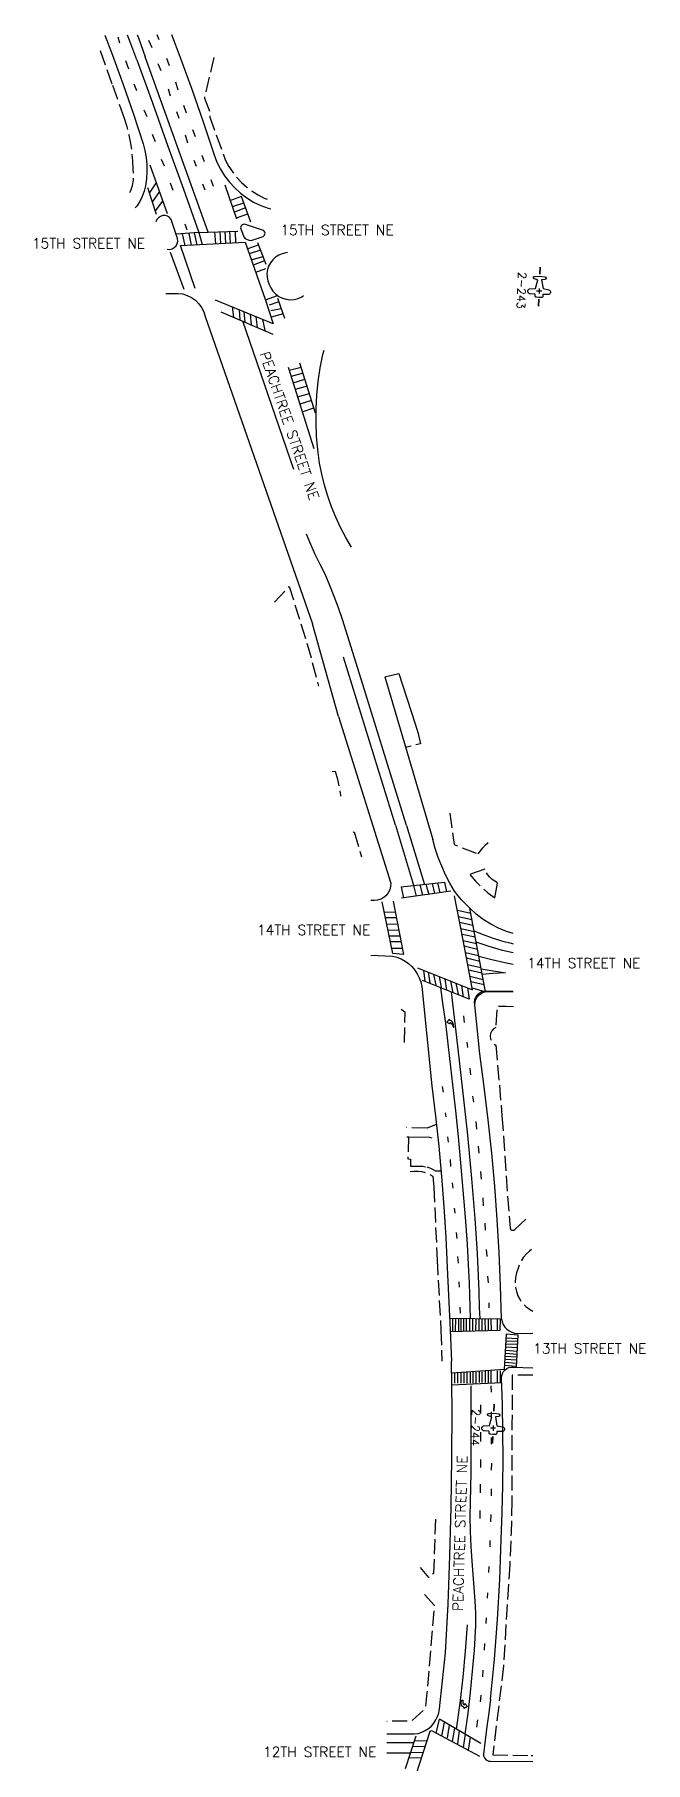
# Model space of a CAD drawing. Extents: x 2230279 to 2231025, y 1375291 to 1378386.
# Drawn here: x 2230401 to 2231007, y 1376672 to 1378386 of the extents above; entities that cross this region are included whole.
import ezdxf
from ezdxf.enums import TextEntityAlignment as Align

# ---------------------------------------------------------------- set-up
doc = ezdxf.new("R2010")
doc.units = 0
doc.header["$LTSCALE"] = 100
doc.header["$MEASUREMENT"] = 0
doc.linetypes.add('D2', pattern=[0.2, 0.15, -0.05])
doc.linetypes.add('D3', pattern=[0.3, 0.25, -0.05])
doc.layers.get('0').update_dxf_attribs({"color": 1, "linetype": 'CONTINUOUS'})
for name, color, linetype in [('100', 2, 'CONTINUOUS'), ('120', 2, 'D2'), ('135', 2, 'D3'), ('154', 3, 'CONTINUOUS'), ('165', 2, 'D3'), ('190', 2, 'CONTINUOUS'), ('210', 4, 'RET'), ('950', 7, 'CONTINUOUS')]:
    doc.layers.add(name, color=color, linetype=linetype)
doc.styles.get("Standard").update_dxf_attribs({"font": 'SIMPLEX.SHX'})
doc.linetypes.add('RET', pattern='A,0.44,-0.03,[2,HJWSHP.SHX,S=0.015,R=0,X=0,Y=0],-0.015', length=0.485)

# ---------------------------------------------------------------- blocks, each defined once
blk = doc.blocks.new('PC')
for points in [[(-0.237, 0), (-0.169, 0)], [(0.081, 0), (0.15, 0)]]:
    blk.add_lwpolyline(points, close=True)
blk.add_lwpolyline([(-0.018, -0.095), (-0.026, -0.037), (-0.112, -0.019), (-0.119, -0.05, -1), (-0.144, -0.05), (-0.15, 0), (-0.144, 0.05, -1), (-0.119, 0.05), (-0.112, 0.019), (-0.026, 0.037), (-0.018, 0.094, -0.867295), (0.031, 0.088), (0.031, 0.038), (0.05, 0.038, -0.414214), (0.062, 0.025), (0.062, 0), (0.062, -0.025, -0.414214), (0.05, -0.037), (0.031, -0.037), (0.031, -0.087, -0.867295)], format="xyb", close=True)
for points in [[(-0.025, 0), (0.025, 0)], [(0, 0.025), (0, -0.025)]]:
    blk.add_lwpolyline(points)
blk.add_attdef('PHOTO', text='', height=0.08).set_placement((0, -0.175), align=Align.MIDDLE)

msp = doc.modelspace()

# ---------------------------------------------------------------- linework, layer by layer
at = {"layer": '100', "flags": 128}
for points, elevation in [([(2230470.3, 1378385.2), (2230478, 1378365.4), (2230488.7, 1378336.3), (2230498.8, 1378307.1), (2230508.5, 1378277.7)], 1063.3), ([(2230536.5, 1378385.9), (2230544.7, 1378364.3), (2230556.6, 1378331.9), (2230567.9, 1378299.4), (2230578.7, 1378266.6)], 1063.8), ([(2230508.5, 1378277.7), (2230510.1, 1378270.9), (2230511.3, 1378264), (2230512, 1378257), (2230512.1, 1378250), (2230511.7, 1378243), (2230510.8, 1378236)], 1065.3), ([(2230578.7, 1378266.6), (2230581.5, 1378259.3), (2230585.1, 1378252.4), (2230589.2, 1378245.7), (2230594, 1378239.5), (2230599.3, 1378233.8), (2230605.1, 1378228.6), (2230611.4, 1378223.9), (2230618, 1378219.8), (2230625.1, 1378216.4), (2230632.4, 1378213.7)], 1064.5), ([(2230510.8, 1378236), (2230509.5, 1378230.6), (2230507.5, 1378225.4), (2230505, 1378220.5), (2230502, 1378215.8), (2230500.5, 1378214.1)], 1066.1), ([(2230536.1, 1378202.5), (2230534.5, 1378204.4), (2230532.5, 1378205.7), (2230530.2, 1378206.4), (2230527.8, 1378206.4), (2230525.5, 1378205.6), (2230523.5, 1378204.3), (2230522, 1378202.4), (2230521.1, 1378200.1)], 1066.3), ([(2230542.5, 1378183.7), (2230536.1, 1378202.5)], 1066.2), ([(2230609.9, 1378197.6), (2230608.7, 1378197.9), (2230607.6, 1378197.7), (2230606.5, 1378197.2), (2230605.7, 1378196.4), (2230605.2, 1378195.4), (2230605, 1378194.3)], 1065.8), ([(2230632.4, 1378213.7), (2230635.2, 1378213)], 1063), ([(2230532.1, 1378173.1), (2230534.6, 1378172.9), (2230537.1, 1378173.5), (2230539.3, 1378174.7), (2230541, 1378176.5), (2230542.2, 1378178.7), (2230542.7, 1378181.2), (2230542.5, 1378183.7)], 1066.8), ([(2230605, 1378194.3), (2230608.2, 1378185.2)], 1066), ([(2230608.2, 1378185.2), (2230609.7, 1378183.7), (2230611.5, 1378182.6), (2230613.5, 1378181.9), (2230615.6, 1378181.7)], 1066.1), ([(2230626.9, 1378192), (2230609.9, 1378197.6)], 1065.5), ([(2230615.6, 1378181.7), (2230627.3, 1378185.7)], 1065.8), ([(2230627.3, 1378185.7), (2230628.2, 1378186.3), (2230628.8, 1378187.1), (2230629.2, 1378188), (2230629.3, 1378189), (2230629.1, 1378190), (2230628.5, 1378190.9), (2230627.8, 1378191.6), (2230626.9, 1378192)], 1065.3), ([(2230646.4, 1378168.5), (2230642.9, 1378167.1), (2230639.8, 1378165.1), (2230637, 1378162.6), (2230634.7, 1378159.7), (2230632.9, 1378156.4), (2230631.7, 1378152.8), (2230631.2, 1378149.1), (2230631.3, 1378145.4), (2230632, 1378141.7), (2230633.3, 1378138.2)], 1066.4), ([(2230651.5, 1378169.8), (2230650.1, 1378169.6), (2230646.4, 1378168.5)], 1066.1), ([(2230530.8, 1378129.2), (2230543, 1378129.3)], 1072.8), ([(2230543, 1378129.3), (2230547.7, 1378128.7), (2230552.2, 1378127.3), (2230556.5, 1378125.2), (2230560.3, 1378122.4), (2230563.6, 1378119), (2230566.4, 1378115.1), (2230568.5, 1378110.8), (2230569.8, 1378106.2)], 1067.9), ([(2230633.3, 1378138.2), (2230634.9, 1378134.6), (2230637.1, 1378131.4), (2230639.9, 1378128.5), (2230643.1, 1378126.2), (2230646.6, 1378124.5), (2230650.4, 1378123.4), (2230654.3, 1378123), (2230658.3, 1378123.3), (2230662.1, 1378124.3), (2230665.7, 1378125.9), (2230667.6, 1378127.2)], 1066.5), ([(2230569.8, 1378106.2), (2230676.3, 1377801.6)], 1069.6), ([(2230683.4, 1377960.8), (2230681.6, 1377974.2), (2230680.5, 1377987.7), (2230680, 1378001.3), (2230680, 1378014.9), (2230680.8, 1378028.4), (2230682.1, 1378041.9), (2230684.1, 1378055.3), (2230686.7, 1378068.6)], 1069.3), ([(2230686.7, 1378068.6), (2230688, 1378073)], 1067.8), ([(2230715.2, 1377877.4), (2230709.5, 1377887.1), (2230704.3, 1377897), (2230699.6, 1377907.2), (2230695.4, 1377917.6), (2230691.6, 1377928.2), (2230688.4, 1377938.9), (2230685.6, 1377949.8), (2230683.4, 1377960.8)], 1071), ([(2230702.1, 1377709.7), (2230676.3, 1377801.6)], 1071.4), ([(2230748.2, 1377749), (2230795.7, 1377587.6)], 1071.4), ([(2230702.1, 1377709.7), (2230754, 1377544.3)], 1070.2), ([(2230817.3, 1377536.3), (2230812.7, 1377544.4), (2230808.4, 1377552.7), (2230804.6, 1377561.1), (2230801.2, 1377569.8), (2230798.2, 1377578.7), (2230795.7, 1377587.6)], 1069.7), ([(2230754, 1377544.3), (2230753.9, 1377541), (2230753.1, 1377537.8), (2230751.6, 1377534.8), (2230749.6, 1377532.1), (2230747.1, 1377530), (2230744.2, 1377528.3), (2230741, 1377527.3), (2230737.7, 1377527)], 1069), ([(2230832.5, 1377519.4), (2230828.5, 1377523.5), (2230824.6, 1377527.6), (2230820.9, 1377531.9), (2230817.3, 1377536.3)], 1068.4), ([(2230737.7, 1377527), (2230734.3, 1377527.1)], 1059.4), ([(2230875.4, 1377494.5), (2230868.9, 1377496.5), (2230860.9, 1377499.8), (2230853.2, 1377503.7), (2230845.8, 1377508.3), (2230838.9, 1377513.6), (2230832.5, 1377519.4)], 1065.8), ([(2230734.3, 1377472.9), (2230755.9, 1377472)], 1067.5), ([(2230755.9, 1377472), (2230760.2, 1377470.9), (2230764.3, 1377469.3), (2230768.2, 1377467.1), (2230771.8, 1377464.6), (2230775.1, 1377461.6), (2230777.9, 1377458.2), (2230780.4, 1377454.5), (2230782.3, 1377450.5), (2230783.8, 1377446.4), (2230784.8, 1377442)], 1067.9), ([(2230784.8, 1377442), (2230794.8, 1377343.4)], 1067.7), ([(2230837.4, 1377423.8), (2230837.1, 1377426.3), (2230837.4, 1377428.9), (2230838.3, 1377431.3), (2230839.7, 1377433.5), (2230841.6, 1377435.3), (2230843.9, 1377436.5), (2230846.4, 1377437.2), (2230849, 1377437.4)], 1067), ([(2230837.4, 1377423.8), (2230837.7, 1377426.4), (2230838.4, 1377429), (2230839.7, 1377431.3), (2230841.5, 1377433.4), (2230843.6, 1377435), (2230846, 1377436.2), (2230848.6, 1377436.8), (2230851.3, 1377436.9)], 1066.8), ([(2230849, 1377437.4), (2230875.4, 1377437.3)], 1065.8), ([(2230851.3, 1377436.9), (2230875.4, 1377437)], 1065.2), ([(2230842.3, 1377374.9), (2230837.4, 1377423.8)], 1067.3), ([(2230863.8, 1377112.1), (2230862.9, 1377145), (2230861.5, 1377178), (2230859.6, 1377210.9), (2230857.2, 1377243.8), (2230854.2, 1377276.7), (2230850.8, 1377309.5), (2230846.8, 1377342.2), (2230842.3, 1377374.9)], 1067.3), ([(2230794.8, 1377343.4), (2230798.5, 1377313.4), (2230801.7, 1377283.4), (2230804.5, 1377253.4), (2230806.8, 1377223.3), (2230808.7, 1377193.2), (2230810.1, 1377163.1)], 1066.9), ([(2230810.1, 1377163.1), (2230813, 1377101.3), (2230814.4, 1377070.4)], 1068), ([(2230863.8, 1377112.1), (2230864.5, 1377109.2), (2230865.7, 1377106.6), (2230867.3, 1377104.1), (2230869.3, 1377102), (2230871.6, 1377100.2), (2230874.2, 1377098.9), (2230876.9, 1377098), (2230879.8, 1377097.6)], 1067.3), ([(2230879.8, 1377097.6), (2230895.1, 1377097.9)], 1062.9), ([(2230808.4, 1376780.9), (2230810.9, 1376829.1), (2230812.7, 1376877.3), (2230814, 1376925.6), (2230814.7, 1376973.9), (2230814.9, 1377022.1), (2230814.4, 1377070.4)], 1070.8), ([(2230863.7, 1376893.4), (2230864.7, 1376920.1), (2230865.3, 1376946.8), (2230865.5, 1376973.5), (2230865.4, 1377000.3), (2230864.9, 1377027), (2230864, 1377053.7)], 1070.8), ([(2230864, 1377053.7), (2230864.2, 1377055.9), (2230864.8, 1377058.1), (2230865.9, 1377060), (2230867.4, 1377061.6), (2230869.1, 1377063), (2230871.2, 1377063.9), (2230873.3, 1377064.4), (2230875.5, 1377064.4)], 1068.6), ([(2230875.5, 1377064.4), (2230895.1, 1377063.8)], 1063.3), ([(2230853.1, 1376735.2), (2230856.9, 1376774.7), (2230859.9, 1376814.2), (2230862.2, 1376853.8), (2230863.7, 1376893.4)], 1072.2), ([(2230802.3, 1376725.3), (2230808.4, 1376780.9)], 1072.3), ([(2230777.4, 1376700.5), (2230781.2, 1376701.1), (2230784.8, 1376702.2), (2230788.2, 1376703.9), (2230791.4, 1376705.9), (2230794.3, 1376708.4), (2230796.8, 1376711.3), (2230798.9, 1376714.5), (2230800.5, 1376717.9), (2230801.6, 1376721.5), (2230802.3, 1376725.3)], 1071.5), ([(2230853.1, 1376735.2), (2230851.3, 1376721.6), (2230849.4, 1376707.9), (2230847.6, 1376694.3), (2230845.9, 1376680.6)], 1072), ([(2230750.2, 1376700.5), (2230777.4, 1376700.5)], 1066.7), ([(2230845.9, 1376680.6), (2230846.1, 1376678.8), (2230846.9, 1376677), (2230848, 1376675.5), (2230849.5, 1376674.4), (2230851.3, 1376673.6), (2230853.1, 1376673.4)], 1071.7), ([(2230853.1, 1376673.4), (2230895.1, 1376673.2)], 1067.2)]:
    msp.add_lwpolyline(points, dxfattribs=dict(at, elevation=elevation))
at = {"layer": '120', "flags": 128}
for points, elevation in [([(2230477.8, 1378336.7), (2230465.4, 1378371.7)], 1063.5), ([(2230578.5, 1378363.1), (2230569.1, 1378323), (2230574.6, 1378308.9), (2230574.5, 1378303.9), (2230590.2, 1378261.2)], 1064.6), ([(2230489.9, 1378302.6), (2230477.8, 1378336.7)], 1064.2), ([(2230498.6, 1378252.3), (2230498.2, 1378260.8), (2230497.4, 1378269.3), (2230496.2, 1378277.8), (2230494.5, 1378286.2), (2230492.4, 1378294.5), (2230489.9, 1378302.6)], 1065.3), ([(2230495.1, 1378229.2), (2230496.1, 1378231.2), (2230497.7, 1378236.3), (2230498.7, 1378241.6), (2230499, 1378246.9), (2230498.6, 1378252.3)], 1067), ([(2230590.2, 1378261.2), (2230593.5, 1378255.2), (2230597.2, 1378249.5), (2230601.4, 1378244.1), (2230606.1, 1378239.2), (2230611.2, 1378234.6), (2230616.6, 1378230.5), (2230622.4, 1378226.9), (2230628.4, 1378223.8)], 1064.7), ([(2230628.4, 1378223.8), (2230631.5, 1378222.7)], 1063.3), ([(2230638.7, 1377823.1), (2230653.4, 1377838.4), (2230673.2, 1377774.7), (2230682.3, 1377739.6)], 1072.6), ([(2230695.8, 1377655.1), (2230699, 1377655.3)], 1073.9), ([(2230699, 1377655.3), (2230701.1, 1377647.5), (2230702.9, 1377639.5), (2230704.2, 1377631.5), (2230704.3, 1377630.5)], 1073.3), ([(2230812.6, 1377613.9), (2230817.1, 1377582.6), (2230832.7, 1377576.3), (2230840.8, 1377573.3)], 1070.1), ([(2230716.6, 1377594.9), (2230717.6, 1377595.1)], 1070.7), ([(2230717.6, 1377595.1), (2230724.9, 1377570.6)], 1070.7), ([(2230840.8, 1377573.3), (2230843.1, 1377576.4), (2230845.5, 1377579.4), (2230848.2, 1377582.3), (2230851, 1377584.9)], 1069.1), ([(2230847.3, 1377558.2), (2230832.6, 1377553)], 1068.7), ([(2230832.6, 1377553), (2230838.1, 1377546.4), (2230844.1, 1377540.3), (2230850.5, 1377534.7), (2230857.4, 1377529.7)], 1068.5), ([(2230860.1, 1377544.6), (2230857.3, 1377546.2), (2230854.8, 1377548), (2230852.4, 1377550.2), (2230850.4, 1377552.6), (2230848.7, 1377555.3), (2230847.3, 1377558.2)], 1068.1), ([(2230857.4, 1377529.7), (2230860.1, 1377544.6)], 1067.9), ([(2230764.3, 1377419.4), (2230767.9, 1377416.7), (2230767.3, 1377383.2), (2230766, 1377381.8)], 1068.3), ([(2230875.9, 1377421.8), (2230868.4, 1377421.9), (2230859.5, 1377422.2), (2230858.3, 1377401.3)], 1066.6), ([(2230858.3, 1377401.3), (2230856, 1377399.8), (2230854.3, 1377397.8), (2230853.1, 1377395.3), (2230852.7, 1377392.6), (2230853.1, 1377389.9), (2230854.2, 1377387.4), (2230856, 1377385.3), (2230858.3, 1377383.8)], 1067.9), ([(2230858.3, 1377383.8), (2230864.4, 1377313.8)], 1068.2), ([(2230864.4, 1377313.8), (2230871.4, 1377214.1)], 1067.8), ([(2230771.7, 1377292.8), (2230771, 1377270.8), (2230773.7, 1377270.6), (2230773.7, 1377263.6)], 1067.6), ([(2230773.4, 1377258.2), (2230777.3, 1377258.8), (2230781.2, 1377258.8), (2230785, 1377258.3), (2230788.8, 1377257.2), (2230792.4, 1377255.7), (2230795.7, 1377253.7)], 1067.5), ([(2230773.7, 1377263.6), (2230777.7, 1377263.8), (2230781.7, 1377263.8), (2230785.7, 1377263.5), (2230789.7, 1377263)], 1067.5), ([(2230789.7, 1377263), (2230791.9, 1377262.3), (2230794.1, 1377261.4), (2230796.2, 1377260.4), (2230798.3, 1377259.1)], 1067.3), ([(2230798.3, 1377259.1), (2230803.9, 1377259.1)], 1066.9), ([(2230795.7, 1377253.7), (2230796.7, 1377242.8)], 1067.4), ([(2230796.7, 1377242.8), (2230800.1, 1377170.4)], 1067.6), ([(2230871.4, 1377214.1), (2230872.4, 1377202.5)], 1067.6), ([(2230877, 1377200.7), (2230891.2, 1377214.1)], 1068.4), ([(2230872.4, 1377202.5), (2230872.7, 1377201.6), (2230873.3, 1377200.8), (2230874.2, 1377200.3), (2230875.1, 1377200.1), (2230876.1, 1377200.2), (2230877, 1377200.7)], 1068), ([(2230800.1, 1377170.4), (2230803.8, 1377101.1)], 1068.2), ([(2230893.6, 1377181), (2230891.6, 1377179.5), (2230888.6, 1377176.7), (2230885.9, 1377173.5), (2230883.6, 1377170.1), (2230881.7, 1377166.4), (2230880.3, 1377162.5)], 1068.7), ([(2230880.3, 1377162.5), (2230878.8, 1377158), (2230877.9, 1377153.3), (2230877.6, 1377148.5), (2230877.8, 1377143.7)], 1068.4), ([(2230877.8, 1377143.7), (2230878.7, 1377139.4), (2230880.2, 1377135.1), (2230882.3, 1377131.2), (2230884.9, 1377127.6), (2230888.1, 1377124.4), (2230891.6, 1377121.7)], 1067.9), ([(2230891.6, 1377121.7), (2230895.1, 1377119.8), (2230895.1, 1377119.8)], 1066.9), ([(2230803.8, 1377101.1), (2230804.7, 1377070.3)], 1068.7), ([(2230895.1, 1377056.4), (2230874.5, 1377056.3), (2230874.3, 1377007.8), (2230874.1, 1376932)], 1068.5), ([(2230874.1, 1376932), (2230873.8, 1376916.2), (2230873.4, 1376900.4), (2230872.9, 1376884.7), (2230872.1, 1376868.9)], 1073.1), ([(2230798.4, 1376913.7), (2230796.6, 1376860.1), (2230791.9, 1376855.6), (2230783.6, 1376865.7)], 1073.7), ([(2230872.1, 1376868.9), (2230870.5, 1376843.8), (2230868.9, 1376818.6), (2230867.4, 1376793.4), (2230866, 1376768.2)], 1073.4), ([(2230787.5, 1376839), (2230797.1, 1376828.3), (2230794.8, 1376799.9), (2230792.1, 1376765.8), (2230789.9, 1376741.2), (2230788.1, 1376725.7), (2230774.7, 1376713.3), (2230750.2, 1376713)], 1069.7), ([(2230866, 1376768.2), (2230855.2, 1376679.7)], 1072.4), ([(2230855.2, 1376679.7), (2230893.3, 1376679.3)], 1070.8), ([(2230893.3, 1376679.3), (2230895.1, 1376679.3)], 1068)]:
    msp.add_lwpolyline(points, dxfattribs=dict(at, elevation=elevation))
at = {"layer": '135', "elevation": 1072.1, "flags": 128}
msp.add_lwpolyline([(2230778.4, 1377702.3), (2230781.1, 1377692.8), (2230783.5, 1377682.6), (2230768.8, 1377679)], dxfattribs=at)
at = {"layer": '154', "flags": 128}
for points, elevation in [([(2230485.3, 1378377.4), (2230483.6, 1378383.2)], 1062.6), ([(2230502.1, 1378361), (2230495.1, 1378379.5), (2230492.7, 1378385.4)], 1061.5), ([(2230502.4, 1378385.6), (2230503.6, 1378382.7), (2230510.5, 1378363.9)], 1061.5), ([(2230517.4, 1378372.8), (2230514.1, 1378380.2)], 1062.5), ([(2230524.3, 1378380.8), (2230522.3, 1378385.8)], 1061.8), ([(2230494.3, 1378351.6), (2230491.2, 1378359.8)], 1063.2), ([(2230502.1, 1378361), (2230517.6, 1378318.2), (2230533, 1378275.3), (2230548.3, 1378232.5), (2230563.5, 1378189.6)], 1064.7), ([(2230573, 1378190.1), (2230510.5, 1378363.9)], 1064.9), ([(2230526.4, 1378350.1), (2230523.4, 1378357)], 1063.6), ([(2230534.6, 1378354.9), (2230532, 1378362.1)], 1063.3), ([(2230502.2, 1378330.2), (2230499.5, 1378336.9)], 1063.9), ([(2230543, 1378330.8), (2230540.7, 1378338.7)], 1063.9), ([(2230533.3, 1378332), (2230535.1, 1378325.2)], 1064.4), ([(2230512.3, 1378304.2), (2230509.3, 1378310.9)], 1064.3), ([(2230541.4, 1378309.7), (2230543.7, 1378302.9)], 1064.8), ([(2230551.4, 1378307.9), (2230548.7, 1378315.7)], 1064.6), ([(2230520.5, 1378279.5), (2230517.5, 1378286.7)], 1064.8), ([(2230549.9, 1378286.6), (2230552.4, 1378278.4)], 1065.4), ([(2230560.2, 1378284.5), (2230557.8, 1378291.3)], 1064.7), ([(2230514.9, 1378256.9), (2230532.2, 1378208.6)], 1065.6), ([(2230529.5, 1378255.4), (2230526.7, 1378261.9)], 1065.5), ([(2230558.8, 1378261.4), (2230560.9, 1378255.5)], 1065.6), ([(2230569.3, 1378259.7), (2230566.9, 1378266.1)], 1065.1), ([(2230521.7, 1378207.6), (2230513.1, 1378233.8)], 1066.3), ([(2230514.8, 1378228.5), (2230521.4, 1378238.7)], 1065.8), ([(2230538, 1378231.4), (2230535.4, 1378238.6)], 1065.9), ([(2230567.4, 1378237.9), (2230569.6, 1378232)], 1065.7), ([(2230578.3, 1378235.2), (2230575.8, 1378241.9)], 1065.4), ([(2230601.4, 1378202.9), (2230589.7, 1378236.5)], 1065.3), ([(2230524.5, 1378230.2), (2230517.5, 1378220.5)], 1065.9), ([(2230520.5, 1378211.1), (2230527.9, 1378220.6)], 1066), ([(2230605.9, 1378225.2), (2230594.9, 1378221.4)], 1065), ([(2230597, 1378215.5), (2230608.2, 1378218.9)], 1065.1), ([(2230615.1, 1378199.9), (2230605.9, 1378225.2)], 1065), ([(2230610, 1378214), (2230598.9, 1378209.9)], 1065.2), ([(2230600.9, 1378204.2), (2230612.2, 1378208)], 1065.3), ([(2230563.5, 1378189.6), (2230541.1, 1378187.9)], 1066.3), ([(2230550.1, 1378176.9), (2230547.3, 1378188.4)], 1066.2), ([(2230552.1, 1378191.8), (2230550.1, 1378197.8)], 1066.3), ([(2230553.6, 1378188.8), (2230556.1, 1378177.2)], 1066.2), ([(2230562, 1378177.5), (2230559.4, 1378189.3)], 1066.2), ([(2230563.5, 1378189.6), (2230573, 1378190.1)], 1066.4), ([(2230563.5, 1378189.6), (2230567, 1378177.8)], 1066.2), ([(2230573, 1378190.1), (2230602.3, 1378191.1)], 1066.3), ([(2230579.3, 1378190.3), (2230580.3, 1378178.4)], 1066.3), ([(2230585.3, 1378178.7), (2230584.7, 1378190.5)], 1066.2), ([(2230589.3, 1378190.6), (2230590.1, 1378178.9)], 1066.2), ([(2230594.9, 1378179.1), (2230594.5, 1378190.8)], 1066.2), ([(2230599.6, 1378191), (2230600.1, 1378179.4)], 1066.1), ([(2230535.1, 1378170), (2230548.7, 1378133.3)], 1067.2), ([(2230560.1, 1378134), (2230545.3, 1378176.7), (2230609.5, 1378179.9), (2230625.6, 1378134.8), (2230629.6, 1378123.6), (2230637.4, 1378099.2), (2230580.1, 1378122.6)], 1066.6), ([(2230611.7, 1378173.5), (2230622.9, 1378177.4)], 1066.1), ([(2230624.9, 1378172.2), (2230613.6, 1378168.4)], 1066.1), ([(2230615.7, 1378162.4), (2230627.3, 1378165.9)], 1066.2), ([(2230630.4, 1378157.8), (2230622.2, 1378179.4)], 1066), ([(2230628.9, 1378161.5), (2230617.5, 1378157.4)], 1066.3), ([(2230620.1, 1378150.3), (2230630, 1378154)], 1066.3), ([(2230598.2, 1378105.6), (2230596.9, 1378115.8)], 1067.2), ([(2230603.5, 1378113.1), (2230604.2, 1378103)], 1067.2), ([(2230629.8, 1378123), (2230641.6, 1378127.3)], 1066.7), ([(2230643.1, 1378120.8), (2230633.3, 1378117.7)], 1067.1), ([(2230635.1, 1378112.2), (2230645.4, 1378114.3)], 1067.1), ([(2230648.9, 1378104.2), (2230642, 1378124.1)], 1066.9), ([(2230585.6, 1378111), (2230636.9, 1378088.9)], 1067.3), ([(2230606.8, 1378101.9), (2230657.5, 1377954.8)], 1068.3), ([(2230609.7, 1378100.6), (2230608.5, 1378111)], 1067.2), ([(2230614.4, 1378108.6), (2230615.7, 1378098.1)], 1067.2), ([(2230621.9, 1378095.4), (2230620.6, 1378106.1)], 1067.2), ([(2230626.9, 1378103.5), (2230629.1, 1378092.3)], 1067.1), ([(2230647.2, 1378109), (2230635.4, 1378105.5)], 1067), ([(2230652.2, 1378056), (2230677.6, 1377975.5)], 1068.3), ([(2230653.2, 1378053), (2230665, 1378056.2)], 1067.8), ([(2230667, 1378050.1), (2230655.1, 1378046.8)], 1067.9), ([(2230657.1, 1378040.6), (2230668.9, 1378044.1)], 1068), ([(2230679.5, 1378010.3), (2230663.9, 1378060)], 1068.1), ([(2230671, 1378037.1), (2230659.2, 1378033.9)], 1068.1), ([(2230661.4, 1378026.7), (2230673.4, 1378029.8)], 1068.2), ([(2230675.5, 1378022.9), (2230663.8, 1378019.3)], 1068.3), ([(2230666.1, 1378011.8), (2230677.8, 1378015.7)], 1068.4), ([(2230689, 1377850.8), (2230683.9, 1377860.4), (2230679.1, 1377870.2), (2230674.6, 1377880.2), (2230670.5, 1377890.4)], 1072.1), ([(2230706, 1377805.9), (2230702.1, 1377817.3), (2230698, 1377828.5), (2230693.6, 1377839.7), (2230689, 1377850.8)], 1072.2), ([(2230726.4, 1377741.4), (2230706, 1377805.9)], 1072.4), ([(2230758.8, 1377601.7), (2230707.1, 1377768.3)], 1071.3), ([(2230769.6, 1377601.5), (2230726.4, 1377741.4)], 1071.4), ([(2230758.8, 1377601.7), (2230776.7, 1377542.5)], 1070.2), ([(2230769.6, 1377601.5), (2230787.6, 1377543.1)], 1069.7), ([(2230764.5, 1377540.6), (2230807.2, 1377545.3)], 1069), ([(2230764.5, 1377540.6), (2230766.8, 1377529.6)], 1069), ([(2230813.5, 1377536.3), (2230764.7, 1377529.3)], 1068.8), ([(2230776.7, 1377541.9), (2230779.3, 1377531.4)], 1068.9), ([(2230780.7, 1377460.3), (2230835.1, 1377438.4), (2230825.9, 1377487.7), (2230817.4, 1377531.7)], 1067.6), ([(2230782.8, 1377542.6), (2230785.6, 1377532.3)], 1068.9), ([(2230789, 1377543.3), (2230791.7, 1377533.2)], 1068.9), ([(2230795, 1377543.9), (2230797.5, 1377534)], 1068.8), ([(2230802.9, 1377534.8), (2230800.8, 1377544.6)], 1068.8), ([(2230807.2, 1377545.3), (2230809.4, 1377535.7)], 1068.7), ([(2230756.5, 1377526.4), (2230766.7, 1377473.6), (2230756, 1377474.6), (2230745.6, 1377525.9)], 1068.5), ([(2230747.6, 1377516), (2230758.6, 1377515.6)], 1068.6), ([(2230833.4, 1377514.1), (2230820.2, 1377517.1)], 1067.9), ([(2230847.9, 1377436.6), (2230832.5, 1377519.4)], 1067.1), ([(2230759.7, 1377509.8), (2230748.8, 1377509.9)], 1068.5), ([(2230750.1, 1377503.9), (2230760.9, 1377503.6)], 1068.5), ([(2230762.1, 1377497.5), (2230751.3, 1377497.6)], 1068.4), ([(2230821.3, 1377511.1), (2230834.5, 1377508.3)], 1067.8), ([(2230835.6, 1377502.3), (2230822.4, 1377505.4)], 1067.7), ([(2230823.6, 1377499.5), (2230836.7, 1377496.5)], 1067.7), ([(2230836.6, 1377497.2), (2230845.6, 1377493.4), (2230854.7, 1377490.1), (2230864, 1377487.2), (2230873.4, 1377484.7), (2230875.4, 1377484.2)], 1065.8), ([(2230752.5, 1377492), (2230763.1, 1377492)], 1068.4), ([(2230764.2, 1377486.3), (2230753.7, 1377486.1)], 1068.3), ([(2230754.9, 1377479.9), (2230765.5, 1377479.8)], 1068.3), ([(2230837.8, 1377490.9), (2230824.8, 1377493.4)], 1067.6), ([(2230826, 1377487.3), (2230839, 1377484.4)], 1067.5), ([(2230840, 1377478.6), (2230827, 1377481.7)], 1067.4), ([(2230875.4, 1377475.1), (2230864.9, 1377477.7), (2230851.7, 1377481.6), (2230838.7, 1377485.9)], 1065.6), ([(2230828.1, 1377475.6), (2230841.2, 1377472.6)], 1067.3), ([(2230842.3, 1377466.6), (2230829.2, 1377469.8)], 1067.2), ([(2230830.3, 1377463.8), (2230843.4, 1377460.8)], 1067.1), ([(2230841.3, 1377471.8), (2230854.3, 1377468.5), (2230867.3, 1377465.5), (2230875.4, 1377463.9)], 1065.4), ([(2230831.7, 1377429.4), (2230785.5, 1377447.7)], 1067.7), ([(2230786.4, 1377458), (2230787.7, 1377447.2)], 1068.3), ([(2230791.3, 1377456), (2230792.8, 1377445.5)], 1068.2), ([(2230796.6, 1377453.9), (2230798.8, 1377443)], 1068.2), ([(2230802.2, 1377451.6), (2230804, 1377441)], 1068.1), ([(2230807.7, 1377449.4), (2230809.3, 1377438.2)], 1068.1), ([(2230813.3, 1377447.1), (2230815.5, 1377435.4)], 1067.9), ([(2230818.6, 1377445), (2230820.8, 1377434.4)], 1067.7), ([(2230844.4, 1377455.1), (2230831.4, 1377458.2)], 1067), ([(2230832.5, 1377452), (2230845.6, 1377448.9)], 1066.9), ([(2230846.6, 1377443.5), (2230833.6, 1377446.5)], 1066.8), ([(2230843.7, 1377459.3), (2230867.9, 1377455.5), (2230855.4, 1377454.8), (2230844.7, 1377453.8)], 1066.1), ([(2230803.4, 1377440.6), (2230805.8, 1377423.1), (2230808.2, 1377405.6), (2230810.3, 1377388), (2230812.4, 1377370.4)], 1068.2), ([(2230813.9, 1377436.4), (2230820.4, 1377382.6), (2230825.5, 1377336.2), (2230830.2, 1377294.5), (2230834.2, 1377251.3), (2230837.5, 1377211.7), (2230839.7, 1377177.1), (2230841.4, 1377139.6), (2230841.9, 1377123.2), (2230842.3, 1377112.5)], 1067.9), ([(2230824.3, 1377442.7), (2230825.8, 1377431.4)], 1067.4), ([(2230830.1, 1377440.4), (2230831.7, 1377429.4)], 1067.2), ([(2230834.7, 1377440.5), (2230847.9, 1377436.6)], 1066.7), ([(2230827.3, 1377406), (2230826.5, 1377412.7)], 1067.7), ([(2230830.4, 1377381.2), (2230829.7, 1377386.7)], 1067.5), ([(2230812.4, 1377370.4), (2230815.4, 1377344.6), (2230818.2, 1377318.6), (2230820.8, 1377292.7), (2230823.2, 1377266.8)], 1067.8), ([(2230833.4, 1377354.1), (2230832.7, 1377360.7)], 1067.4), ([(2230806.3, 1377337), (2230805.3, 1377342.6)], 1067.2), ([(2230836.4, 1377327.2), (2230835.6, 1377333)], 1067.2), ([(2230808.9, 1377312.6), (2230808.5, 1377316.5)], 1066.9), ([(2230839.6, 1377300.4), (2230838.7, 1377307.8)], 1067.1), ([(2230811.4, 1377287.3), (2230810.8, 1377292.7)], 1066.9), ([(2230841.9, 1377276.5), (2230841.2, 1377283.6)], 1067), ([(2230813.8, 1377263.3), (2230813.2, 1377270.3)], 1067), ([(2230823.2, 1377266.8), (2230825.7, 1377240), (2230827.8, 1377213.2), (2230829.7, 1377186.4), (2230831.2, 1377159.6)], 1067.6), ([(2230844, 1377250.8), (2230843.4, 1377258.4)], 1066.8), ([(2230815.1, 1377247), (2230815.6, 1377241.9)], 1066.9), ([(2230817.9, 1377216.9), (2230817.4, 1377221.9)], 1067), ([(2230846.1, 1377224.2), (2230845.7, 1377232.2)], 1066.9), ([(2230848, 1377200.2), (2230847.6, 1377207.2)], 1067.1), ([(2230819.8, 1377191.8), (2230819.2, 1377197.7)], 1067.3), ([(2230821.1, 1377167.3), (2230820.7, 1377174)], 1067.6), ([(2230849.7, 1377174.1), (2230849.1, 1377180.9)], 1067.5), ([(2230831.2, 1377159.6), (2230831.8, 1377147.9), (2230832.3, 1377136.1), (2230832.6, 1377124.4), (2230832.7, 1377112.6)], 1068.1), ([(2230850.9, 1377147.9), (2230850.5, 1377154.4)], 1068), ([(2230822.1, 1377143.5), (2230821.8, 1377149)], 1068), ([(2230823.2, 1377118), (2230822.9, 1377123.7)], 1068.2), ([(2230851.8, 1377123.2), (2230851.6, 1377128.1)], 1068.4), ([(2230812.5, 1377113), (2230862.7, 1377112.1), (2230862.4, 1377100.6), (2230813.1, 1377099.3)], 1068.1), ([(2230815.3, 1377112.7), (2230815.2, 1377100.1)], 1068.4), ([(2230818.2, 1377112.7), (2230818.1, 1377100.1)], 1068.3), ([(2230821.3, 1377112.5), (2230821.2, 1377100.1)], 1068.4), ([(2230823.7, 1377112.4), (2230823.6, 1377100.1)], 1068.5), ([(2230826.1, 1377112.5), (2230826.1, 1377100)], 1068.6), ([(2230828.9, 1377112.4), (2230828.8, 1377100)], 1068.8), ([(2230832.1, 1377112.2), (2230832, 1377100)], 1068.8), ([(2230835.3, 1377112.3), (2230835.3, 1377100)], 1069), ([(2230838.3, 1377112.1), (2230838.2, 1377100)], 1069), ([(2230841.3, 1377112.2), (2230841.4, 1377100.4)], 1069.4), ([(2230844.4, 1377111.8), (2230844.5, 1377100.4)], 1069.3), ([(2230847.5, 1377111.7), (2230847.6, 1377100.4)], 1069.1), ([(2230850.6, 1377112), (2230850.7, 1377100.5)], 1068.8), ([(2230853.4, 1377112), (2230853.5, 1377100.5)], 1068.6), ([(2230859.5, 1377111.8), (2230859.6, 1377100.6)], 1068.2), ([(2230878.9, 1377064.3), (2230880.4, 1377096.1), (2230868.7, 1377096.9), (2230866.4, 1377061.9), (2230814.5, 1377058.3)], 1068.2), ([(2230868.2, 1377087.6), (2230879.9, 1377087)], 1067.6), ([(2230868.5, 1377090.5), (2230880.1, 1377090)], 1067.5), ([(2230868.5, 1377084.4), (2230879.8, 1377083.7)], 1067.8), ([(2230868.7, 1377093.4), (2230880.2, 1377092.9)], 1067.4), ([(2230867.3, 1377069.1), (2230878.8, 1377068.3)], 1068.5), ([(2230867.6, 1377072.4), (2230879, 1377071.6)], 1068.4), ([(2230867.7, 1377075.3), (2230879.2, 1377074.5)], 1068.3), ([(2230868, 1377078.1), (2230879.4, 1377077.3)], 1068.1), ([(2230868.1, 1377081.1), (2230879.6, 1377080.3)], 1067.9), ([(2230817.3, 1377058.3), (2230817.3, 1377048.5)], 1069), ([(2230820.1, 1377058.6), (2230820.1, 1377048.5)], 1069.1), ([(2230823.5, 1377058.7), (2230823.5, 1377048.4)], 1069.3), ([(2230826.5, 1377058.8), (2230826.5, 1377048.4)], 1069.6), ([(2230829.6, 1377058.9), (2230829.5, 1377048.4)], 1069.8), ([(2230832.7, 1377059.1), (2230832.7, 1377048.4)], 1070.1), ([(2230835.6, 1377059.3), (2230835.5, 1377048.4)], 1070.2), ([(2230838.6, 1377059.3), (2230838.5, 1377048.4)], 1070.3), ([(2230841.7, 1377059.6), (2230841.7, 1377049)], 1070.8), ([(2230844.5, 1377059.8), (2230844.5, 1377049)], 1070.6), ([(2230847.6, 1377060.2), (2230847.6, 1377049)], 1070.4), ([(2230850.7, 1377060.4), (2230850.8, 1377049)], 1070.3), ([(2230853.3, 1377060.6), (2230853.3, 1377049)], 1070.2), ([(2230859.5, 1377060.8), (2230859.5, 1377049)], 1069.8), ([(2230862.5, 1377060.8), (2230862.5, 1377049)], 1069.5), ([(2230867, 1377066.2), (2230878.6, 1377065.4)], 1068.5), ([(2230814.6, 1377046.7), (2230864.1, 1377049.1)], 1069.4), ([(2230833.3, 1376930.8), (2230833.7, 1376959.6), (2230833.9, 1376988.4), (2230833.9, 1377017.1), (2230833.9, 1377045.9)], 1071.8), ([(2230853.4, 1377045.9), (2230853.6, 1377039.5)], 1070.2), ([(2230843.5, 1377018.2), (2230843.5, 1377026.9)], 1070.6), ([(2230853.5, 1377020.1), (2230853.8, 1377013.3)], 1070.9), ([(2230843.5, 1376990.7), (2230843.5, 1376999.8)], 1071), ([(2230853.7, 1376994.7), (2230853.8, 1376988)], 1071.2), ([(2230843.3, 1376964.7), (2230843.5, 1376972.8)], 1071.8), ([(2230853.9, 1376969.1), (2230853.7, 1376962.1)], 1071.7), ([(2230843.2, 1376939.8), (2230843, 1376948.3)], 1072.2), ([(2230834.9, 1376872), (2230833.7, 1376886.7), (2230833, 1376901.4), (2230832.9, 1376916.1), (2230833.3, 1376930.8)], 1073.2), ([(2230853.5, 1376943.6), (2230853.6, 1376936.7)], 1072.3), ([(2230842.8, 1376914.1), (2230842.8, 1376922.2)], 1072.5), ([(2230853.3, 1376918.1), (2230853, 1376910.8)], 1072.7), ([(2230852.4, 1376892.3), (2230852.2, 1376886.1)], 1073.1), ([(2230837.9, 1376832.6), (2230834.9, 1376872)], 1073.3), ([(2230851.2, 1376866.6), (2230851.1, 1376860.6)], 1073.6), ([(2230837, 1376783.6), (2230837.9, 1376795.8), (2230838.4, 1376808.1), (2230838.4, 1376820.4), (2230837.9, 1376832.6)], 1073.3), ([(2230850, 1376840.4), (2230849.8, 1376835.1)], 1073.8), ([(2230848.8, 1376815.7), (2230848.3, 1376810.2)], 1073.3), ([(2230829.7, 1376808.7), (2230827.9, 1376782.7), (2230825.5, 1376756.9), (2230822.6, 1376731), (2230819.1, 1376705.3)], 1072.6), ([(2230827.8, 1376700.2), (2230830.7, 1376721), (2230833.2, 1376741.8), (2230835.3, 1376762.7), (2230837, 1376783.6)], 1072.6), ([(2230847.2, 1376790.1), (2230846.6, 1376783.7)], 1073.2), ([(2230845.5, 1376763.9), (2230844.9, 1376757.3)], 1072.9), ([(2230843.4, 1376739), (2230842.7, 1376732.4)], 1072.5), ([(2230799, 1376701.4), (2230802.3, 1376715.1)], 1071.5), ([(2230843.3, 1376691.1), (2230802.3, 1376715.1)], 1071.9), ([(2230807.1, 1376712.3), (2230804.5, 1376698.5)], 1071.5), ([(2230810.2, 1376696.8), (2230812.2, 1376709.3)], 1072.1), ([(2230840.1, 1376714.6), (2230839.2, 1376707.2)], 1072.5), ([(2230776.7, 1376691.6), (2230750.2, 1376691.8)], 1068.6), ([(2230778.9, 1376698.4), (2230768.5, 1376666.1)], 1070.5), ([(2230777.4, 1376693.7), (2230790.2, 1376693.9)], 1070.9), ([(2230835.8, 1376651.5), (2230779.6, 1376661.3), (2230793.1, 1376703.2), (2230794.6, 1376703.8), (2230842.1, 1376678.5)], 1071.5), ([(2230817.3, 1376706.3), (2230815, 1376693.2)], 1072.2), ([(2230820.7, 1376690.6), (2230822.2, 1376703.5)], 1072.3), ([(2230827.9, 1376700.2), (2230825.9, 1376687.1)], 1071.8), ([(2230832.9, 1376697.2), (2230830.8, 1376684.5)], 1071.8), ([(2230750.2, 1376681.9), (2230773.6, 1376681.9)], 1068.8), ([(2230784.6, 1376676.7), (2230771.9, 1376676.6)], 1071), ([(2230773.7, 1376682.4), (2230786.4, 1376682.3)], 1071), ([(2230788.3, 1376688), (2230775.5, 1376687.9)], 1070.9)]:
    msp.add_lwpolyline(points, dxfattribs=dict(at, elevation=elevation))
for points, elevation in [([(2230809.7, 1377406.4), (2230813.1, 1377404.8), (2230813, 1377406), (2230814.2, 1377405.5), (2230815.1, 1377404.3), (2230815.5, 1377403), (2230815.9, 1377401.6), (2230816.7, 1377401.6), (2230816.1, 1377405.2), (2230815, 1377407.1), (2230814.2, 1377407.8), (2230813.4, 1377408), (2230812.8, 1377408), (2230812.4, 1377409.4)], 1068.1), ([(2230830.2, 1376727.6), (2230826.8, 1376725.7), (2230826.7, 1376727.1), (2230825.3, 1376727.7), (2230824.1, 1376729.2), (2230823.8, 1376730.9), (2230824.1, 1376734), (2230825.6, 1376733.9), (2230825.5, 1376731.5), (2230826, 1376730.4), (2230826.3, 1376729.9), (2230827.2, 1376729.5), (2230827.4, 1376730.9)], 1072.7)]:
    msp.add_lwpolyline(points, close=True, dxfattribs=dict(at, elevation=elevation))
at = {"layer": '165', "flags": 128}
for points, elevation in [([(2230799.2, 1377304.9), (2230790, 1377301.4), (2230771.7, 1377301.9), (2230769.6, 1377302)], 1068.3), ([(2230770, 1377292.9), (2230772, 1377292.8), (2230792.4, 1377292.5), (2230799.8, 1377290.3)], 1068.1)]:
    msp.add_lwpolyline(points, dxfattribs=dict(at, elevation=elevation))
at = {"layer": '210', "elevation": 1072.1, "flags": 128}
msp.add_lwpolyline([(2230748.2, 1377749), (2230762.2, 1377752.1), (2230778.4, 1377702.3)], dxfattribs=at)

# ---------------------------------------------------------------- block references
at = {"layer": '950', "xscale": 100, "yscale": 100, "zscale": 100, "rotation": 267.6339693104053}
for p, values in [((2230901.3, 1378131.5, 4764.1), {'PHOTO': '2-243'}), ((2230855.6, 1377003.8, 4763.6), {'PHOTO': '2-244'})]:
    msp.add_blockref('PC', p, dxfattribs=at).add_auto_attribs(values)

# ---------------------------------------------------------------- texts
at = {"layer": '190'}
for s, p in [('15TH STREET NE', (2230454.2, 1378178.9)), ('15TH STREET NE', (2230700.7, 1378192.1)), ('14TH STREET NE', (2230677.5, 1377497.9)), ('14TH STREET NE', (2230945.5, 1377465.1)), ('13TH STREET NE', (2230951.5, 1377082.8)), ('12TH STREET NE', (2230683.5, 1376682.7))]:
    msp.add_text(s, height=10, dxfattribs=at).set_placement(p, align=Align.MIDDLE)
for rotation, p in [(288.8736, (2230653.5, 1377998.1)), (88.3016, (2230822.7, 1376899.5))]:
    msp.add_text('PEACHTREE STREET NE', height=10, rotation=rotation, dxfattribs=at).set_placement(p, align=Align.MIDDLE)

doc.saveas('drawing.dxf')
